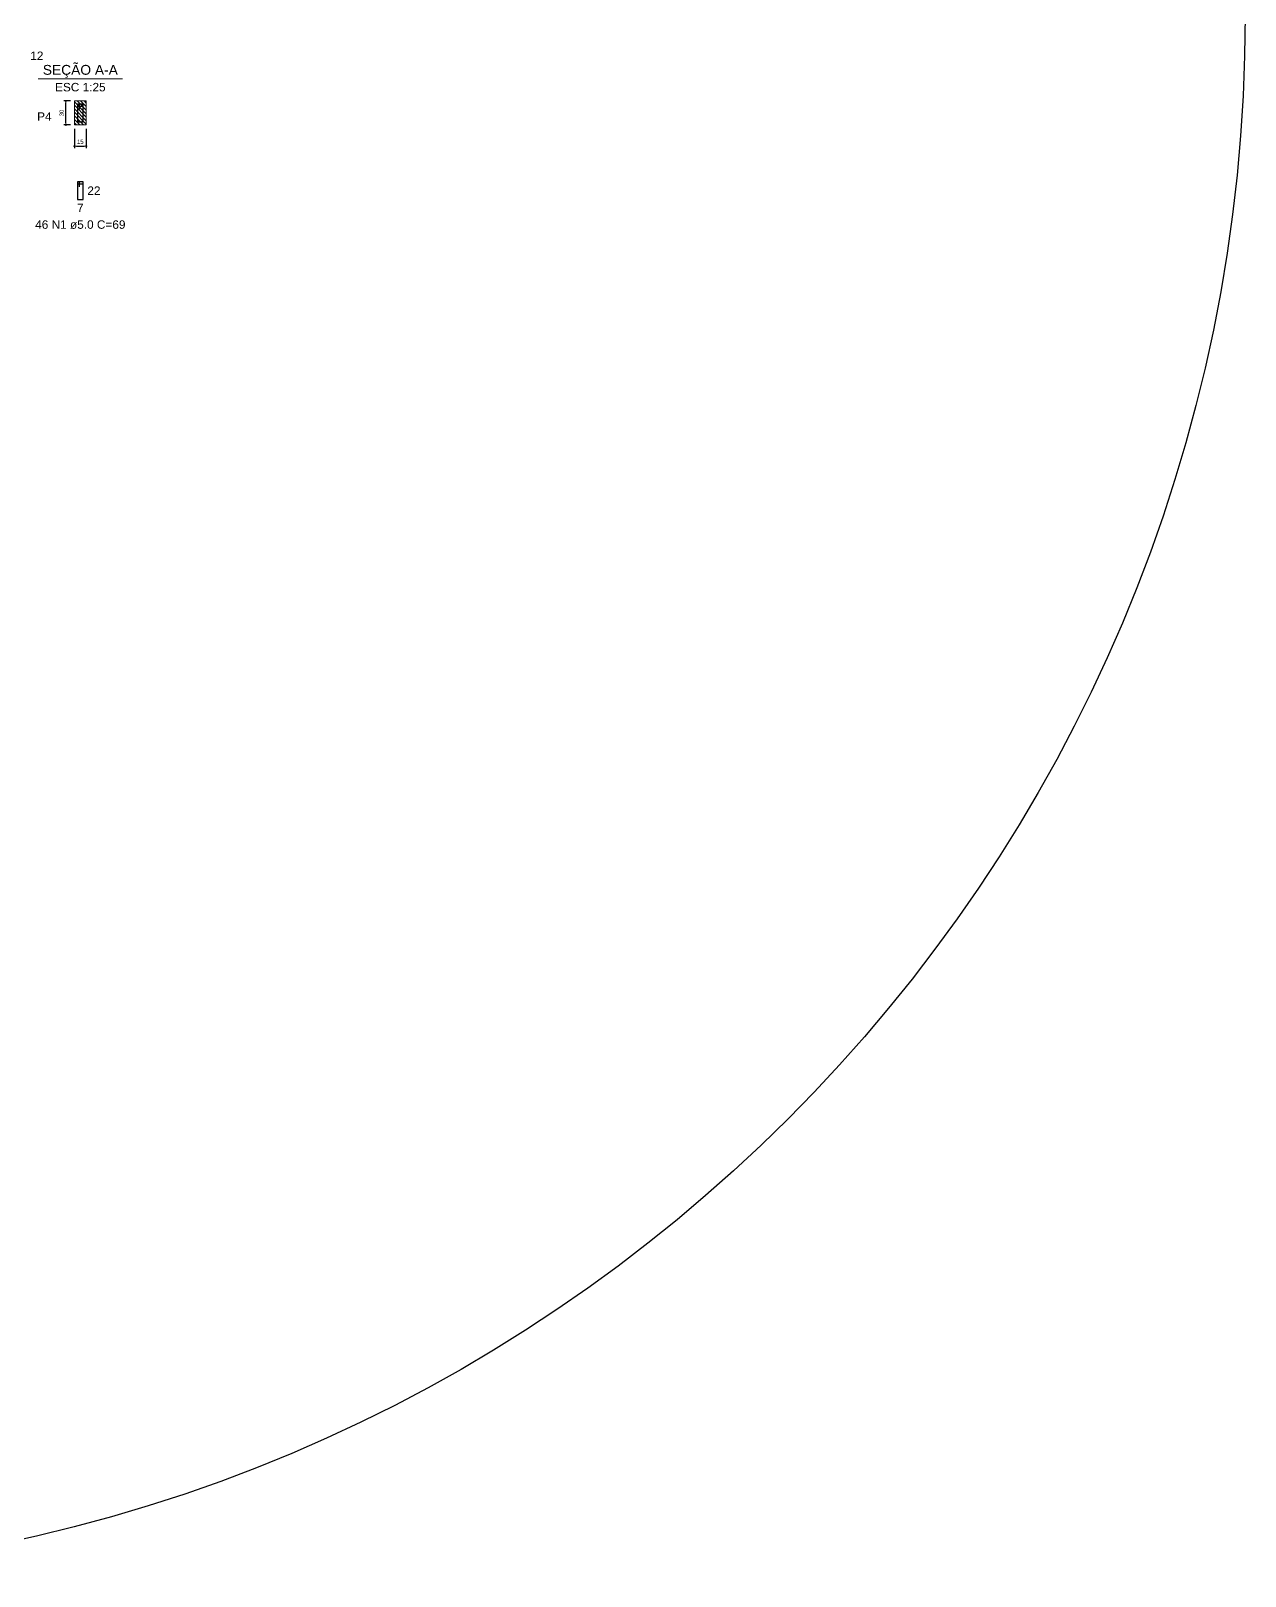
# Model space of a CAD drawing. Extents: x 5006 to 5323, y 875 to 3681.
# Drawn here: x 5239.8 to 5300.6, y 2730 to 2807.4 of the extents above; entities that cross this region are included whole.
import ezdxf

# ---------------------------------------------------------------- set-up
doc = ezdxf.new("R2010")
doc.units = 0
doc.header["$LTSCALE"] = 2
for name, color, linetype, lineweight in [('Descrição da armadura', 7, 'Continuous', 5), ('DT-Barras na forma', 2, 'Continuous', 30), ('DT-Barras no corte', 5, 'Continuous', 5), ('DT-Barras rebatidas', 2, 'Continuous', 30), ('DT-Cotas', 9, 'Continuous', 5), ('DT-Forma', 5, 'Continuous', 5), ('DT-Hachura seção vigas', 252, 'Continuous', 5), ('DT-Textos', 7, 'Continuous', 5), ('Textos armaduras', 7, 'Continuous', 5)]:
    doc.layers.add(name, color=color, linetype=linetype, lineweight=lineweight)
doc.styles.add('ARIAL', font='arial.ttf')
doc.styles.get("Standard").update_dxf_attribs({"font": 'arial.ttf'})
doc.dimstyles.new('UM_25.000000', dxfattribs={"dimtxt": 0.18, "dimasz": 0.1, "dimexe": 0.1, "dimexo": 0.2, "dimgap": 0, "dimtad": 1, "dimtih": 1, "dimtoh": 1, "dimdec": 1, "dimlfac": 25, "dimzin": 0, "dimdsep": 46, "dimtxsty": 'Standard', "dimcen": 0.09, "dimdle": 0.1, "dimadec": 1, "dimazin": 2, "dimtfac": 1, "dimtdec": 4, "dimtofl": 0, "dimtmove": 0, "dimatfit": 3, "dimfxl": 1, "dimtolj": 1, "dimarcsym": 0})

# ---------------------------------------------------------------- blocks, each defined once
blk = doc.blocks.new('_DOT')
at = {"color": 0, "linetype": 'ByBlock'}
blk.add_line((-0.5, 0), (-1, 0), dxfattribs=at)
at = {"color": 0, "linetype": 'ByBlock', "const_width": 0.5}
blk.add_lwpolyline([(-0.25, 0, 1), (0.25, 0, 1)], format="xyb", close=True, dxfattribs=at)
blk = doc.blocks.new('*D696')
at = {"layer": 'Defpoints', "color": 0, "transparency": 16777216}
for p in [(5241.55, 2803.895), (5241.974, 2803.895), (5241.974, 2802.695)]:
    blk.add_point(p, dxfattribs=at)
at = {"layer": 'DT-Cotas', "color": 0, "lineweight": -2, "transparency": 16777216}
for p, q in [((5241.774, 2803.895), (5241.45, 2803.895)), ((5241.55, 2802.795), (5241.55, 2803.795)), ((5241.774, 2802.695), (5241.45, 2802.695))]:
    blk.add_line(p, q, dxfattribs=at)
at = {"layer": 'DT-Cotas', "color": 0, "lineweight": -2, "transparency": 16777216, "xscale": 0.1, "yscale": 0.1, "zscale": 0.1}
for p, rotation in [((5241.55, 2803.895), 90), ((5241.55, 2802.695), 270)]:
    blk.add_blockref('_DOT', p, dxfattribs=dict(at, rotation=rotation))
at = {"layer": 'DT-Cotas', "transparency": 16777216, "insert": (5241.339, 2803.295), "char_height": 0.2118, "attachment_point": 5, "rotation": 90, "style": 'ARIAL'}
blk.add_mtext('\\A1;30', dxfattribs=at)
blk = doc.blocks.new('*D697')
at = {"layer": 'Defpoints', "color": 0, "transparency": 16777216}
for p in [(5241.974, 2802.695), (5242.574, 2802.695), (5242.574, 2801.636)]:
    blk.add_point(p, dxfattribs=at)
at = {"layer": 'DT-Cotas', "color": 0, "lineweight": -2, "transparency": 16777216}
for p, q in [((5241.974, 2802.495), (5241.974, 2801.536)), ((5242.574, 2802.495), (5242.574, 2801.536)), ((5242.074, 2801.636), (5242.474, 2801.636))]:
    blk.add_line(p, q, dxfattribs=at)
at = {"layer": 'DT-Cotas', "color": 0, "lineweight": -2, "transparency": 16777216, "xscale": 0.1, "yscale": 0.1, "zscale": 0.1, "rotation": 180}
blk.add_blockref('_DOT', (5241.974, 2801.636), dxfattribs=at)
at = {"layer": 'DT-Cotas', "color": 0, "lineweight": -2, "transparency": 16777216, "xscale": 0.1, "yscale": 0.1, "zscale": 0.1}
blk.add_blockref('_DOT', (5242.574, 2801.636), dxfattribs=at)
at = {"layer": 'DT-Cotas', "transparency": 16777216, "insert": (5242.274, 2801.847), "char_height": 0.2118, "attachment_point": 5, "rotation": 0.00573, "style": 'ARIAL'}
blk.add_mtext('\\A1;15', dxfattribs=at)

msp = doc.modelspace()

# ---------------------------------------------------------------- hatches: boundary and pattern name
at = {"layer": 'DT-Hachura seção vigas', "linetype": 'Continuous'}
h = msp.add_hatch(dxfattribs=at)
h.set_pattern_fill('ANSI31', color=256, angle=90, style=0)
h.set_pattern_definition([(135, (5177.60269, 2763.92942), (-0.08838835, -0.08838835), [])])
h.paths.add_polyline_path([(5241.9741, 2802.6945), (5241.9741, 2802.6945), (5242.5741, 2802.6945), (5242.5741, 2803.8945), (5241.9741, 2803.8945), (5241.9741, 2802.6945)])

# ---------------------------------------------------------------- linework, layer by layer
msp.add_circle((5222.4253, 2808.1714), 78.188)
at = {"layer": 'DT-Barras na forma'}
for p, q in [((5242.2341, 2803.7345), (5242.1341, 2803.7345)), ((5242.1341, 2803.7345), (5242.1341, 2802.8545)), ((5242.4141, 2803.7345), (5242.1341, 2803.7345)), ((5242.1341, 2803.7345), (5242.1341, 2803.6345)), ((5242.1341, 2803.6345), (5242.3841, 2803.6345)), ((5242.2341, 2803.4845), (5242.2341, 2803.7345)), ((5242.4141, 2802.8545), (5242.4141, 2803.7345)), ((5242.1341, 2802.8545), (5242.4141, 2802.8545))]:
    msp.add_line(p, q, dxfattribs=at)
at = {"layer": 'DT-Barras no corte'}
for centre, radius in [((5242.1741, 2803.6945), 0.02), ((5242.3741, 2803.6945), 0.02), ((5242.1701, 2802.8905), 0.016), ((5242.3781, 2802.8905), 0.016)]:
    msp.add_circle(centre, radius, dxfattribs=at)
at = {"layer": 'DT-Barras rebatidas'}
for p, q in [((5242.2341, 2799.8411), (5242.1341, 2799.8411)), ((5242.1341, 2799.8411), (5242.1341, 2798.9611)), ((5242.4141, 2799.8411), (5242.1341, 2799.8411)), ((5242.1341, 2799.8411), (5242.1341, 2799.7411)), ((5242.1341, 2799.7411), (5242.3841, 2799.7411)), ((5242.2341, 2799.5911), (5242.2341, 2799.8411)), ((5242.4141, 2798.9611), (5242.4141, 2799.8411)), ((5242.1341, 2798.9611), (5242.4141, 2798.9611))]:
    msp.add_line(p, q, dxfattribs=at)
at = {"layer": 'DT-Forma'}
for p, q in [((5242.5741, 2803.8945), (5241.9741, 2803.8945)), ((5241.9741, 2803.8945), (5241.9741, 2803.8945)), ((5241.9741, 2803.8945), (5241.9741, 2802.6945)), ((5242.5741, 2802.6945), (5242.5741, 2803.8945)), ((5242.5741, 2803.8945), (5242.5741, 2803.8945)), ((5241.9741, 2802.6945), (5242.5741, 2802.6945)), ((5241.9741, 2802.6945), (5241.9741, 2802.6945)), ((5242.5741, 2802.6945), (5242.5741, 2802.6945))]:
    msp.add_line(p, q, dxfattribs=at)
at = {"layer": 'DT-Textos'}
msp.add_line((5240.1561, 2805.0046), (5244.3921, 2805.0046), dxfattribs=at)

# ---------------------------------------------------------------- texts
at = {"layer": 'Descrição da armadura', "color": 7, "linetype": 'Continuous', "insert": (5242.2741, 2797.4785), "char_height": 0.4236, "width": 9.069495, "attachment_point": 8, "line_spacing_factor": 0.798, "style": 'ARIAL'}
msp.add_mtext('46 N1 ø5.0 C=69', dxfattribs=at)
at = {"layer": 'DT-Textos', "line_spacing_factor": 0.798, "style": 'ARIAL'}
for s, insert, char_height, width, attachment_point in [('SEÇÃO A-A', (5242.2737, 2805.0537), 0.4942, 7.270043, 8), ('ESC 1:25', (5242.2741, 2804.3692), 0.4236, 5.079187, 8), ('P4', (5240.1106, 2802.9032), 0.4236, 1.451445, 7)]:
    msp.add_mtext(s, dxfattribs=dict(at, insert=insert, char_height=char_height, width=width, attachment_point=attachment_point))
at = {"layer": 'Textos armaduras', "linetype": 'Continuous', "insert": (5239.7655, 2805.9452), "char_height": 0.4236, "width": 1.31981, "attachment_point": 7, "line_spacing_factor": 0.798, "style": 'ARIAL'}
msp.add_mtext('12', dxfattribs=at)
at = {"layer": 'Textos armaduras', "color": 7, "linetype": 'Continuous', "char_height": 0.4236, "attachment_point": 7, "line_spacing_factor": 0.798, "style": 'ARIAL'}
for s, insert, width in [('22', (5242.6259, 2799.1893), 1.31981), ('7', (5242.1091, 2798.3257), 0.659905)]:
    msp.add_mtext(s, dxfattribs=dict(at, insert=insert, width=width))

# ---------------------------------------------------------------- dimensions: what is measured, and where the dimension line sits
at = {"layer": 'DT-Cotas'}
dim = msp.add_linear_dim(base=(5241.5505, 2803.8945), p1=(5241.9741, 2802.6945), p2=(5241.9741, 2803.8945), angle=90, dimstyle='UM_25.000000', override={"dimtxt": 0.2118, "dimasz": 0.1, "dimexe": 0.1, "dimexo": 0.2, "dimtad": 1, "dimtih": 0, "dimtoh": 0, "dimdec": 1, "dimlfac": 25, "dimzin": 8, "dimtxsty": 'ARIAL', "dimblk": 'DOT', "dimblk1": 'DOT', "dimblk2": 'DOT', "dimsah": 1, "dimdle": 0.1, "dimse1": 0, "dimse2": 0, "dimclrt": 256, "dimadec": 1, "dimazin": 3, "dimtmove": 2, "dimldrblk": 'DOT'}, dxfattribs=at)
dim.commit()
dim.dimension.update_dxf_attribs({"geometry": '*D696', "text_midpoint": (5241.3387, 2803.2945), "dimtype": 160, "text_rotation": 90})
dim = msp.add_linear_dim(base=(5242.5741, 2801.6355), p1=(5241.9741, 2802.6945), p2=(5242.5741, 2802.6945), dimstyle='UM_25.000000', override={"dimtxt": 0.2118, "dimasz": 0.1, "dimexe": 0.1, "dimexo": 0.2, "dimtad": 1, "dimtih": 0, "dimtoh": 0, "dimdec": 1, "dimlfac": 25, "dimzin": 8, "dimtxsty": 'ARIAL', "dimblk": 'DOT', "dimblk1": 'DOT', "dimblk2": 'DOT', "dimsah": 1, "dimdle": 0.1, "dimse1": 0, "dimse2": 0, "dimclrt": 256, "dimadec": 1, "dimazin": 3, "dimtmove": 2, "dimldrblk": 'DOT'}, dxfattribs=at)
dim.commit()
dim.dimension.update_dxf_attribs({"geometry": '*D697', "text_midpoint": (5242.2741, 2801.8473), "dimtype": 160, "text_rotation": 0.00573})

doc.saveas('drawing.dxf')
